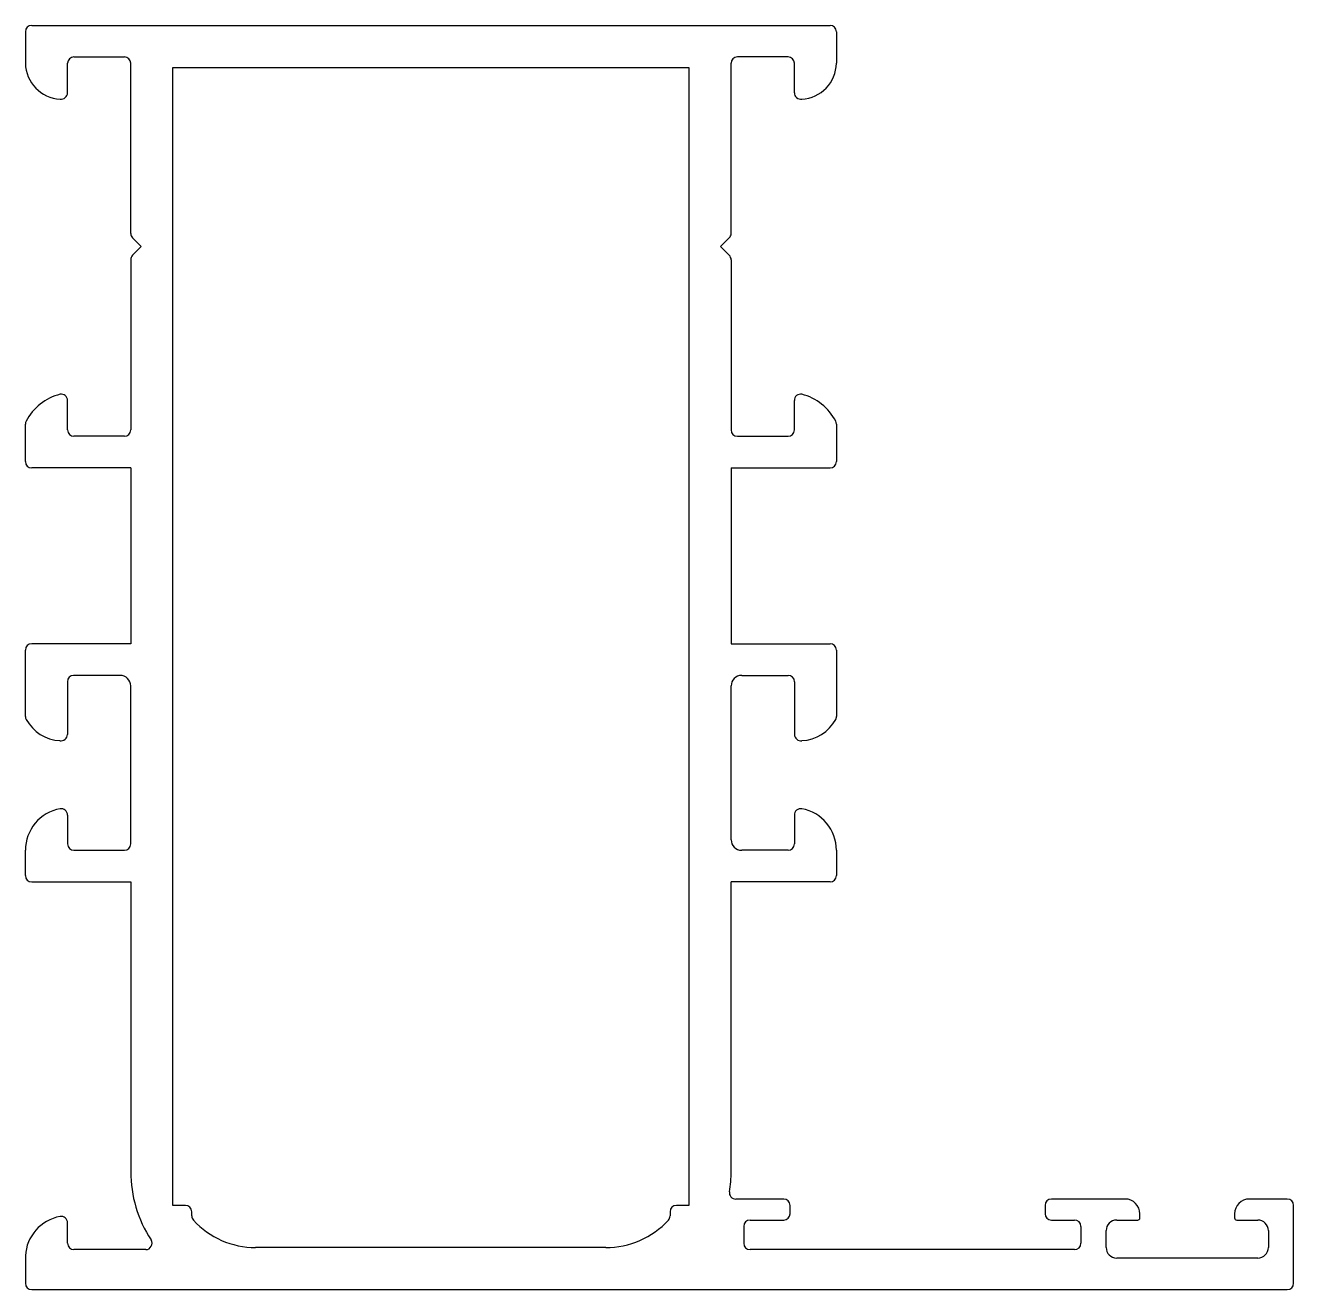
# Model space of a CAD drawing. Extents: x 2000.8 to 2061, y 1569 to 1629.
import ezdxf

# ---------------------------------------------------------------- set-up
doc = ezdxf.new("R2010")
doc.units = 0
doc.layers.get('0').update_dxf_attribs({"linetype": 'CONTINUOUS'})

msp = doc.modelspace()

# ---------------------------------------------------------------- linework, layer by layer
at = {"color": 0}
for p, q in [((2001.122, 1629.017), (2039.022, 1629.017)), ((2000.822, 1628.717), (2000.822, 1627.217)), ((2039.322, 1628.717), (2039.322, 1627.217)), ((2002.822, 1625.817), (2002.822, 1627.217)), ((2003.122, 1627.517), (2005.522, 1627.517)), ((2005.822, 1619.142), (2005.822, 1627.217)), ((2034.322, 1619.142), (2034.322, 1627.217)), ((2037.022, 1627.517), (2034.622, 1627.517)), ((2037.322, 1625.817), (2037.322, 1627.217)), ((2007.822, 1573.017), (2007.822, 1627.017)), ((2007.822, 1627.017), (2032.322, 1627.017)), ((2032.322, 1627.017), (2032.322, 1573.017)), ((2005.91, 1618.929), (2006.322, 1618.517)), ((2034.234, 1618.929), (2033.822, 1618.517)), ((2006.322, 1618.517), (2005.91, 1618.105)), ((2033.822, 1618.517), (2034.234, 1618.105)), ((2005.822, 1617.893), (2005.822, 1609.817)), ((2034.322, 1617.893), (2034.322, 1609.817)), ((2002.822, 1609.817), (2002.822, 1611.217)), ((2037.322, 1609.817), (2037.322, 1611.217)), ((2000.822, 1608.317), (2000.822, 1610.093)), ((2039.322, 1610.093), (2039.322, 1608.317)), ((2005.522, 1609.517), (2003.122, 1609.517)), ((2034.622, 1609.517), (2037.022, 1609.517)), ((2005.822, 1608.017), (2001.122, 1608.017)), ((2005.822, 1608.017), (2005.822, 1599.669)), ((2034.322, 1608.017), (2034.322, 1599.669)), ((2034.322, 1608.017), (2039.022, 1608.017)), ((2005.822, 1599.669), (2001.122, 1599.669)), ((2034.322, 1599.669), (2039.022, 1599.669)), ((2000.822, 1596.22), (2000.822, 1599.369)), ((2039.322, 1599.369), (2039.322, 1596.22)), ((2002.814, 1597.869), (2002.814, 1595.367)), ((2005.322, 1598.169), (2003.114, 1598.169)), ((2034.822, 1598.169), (2037.03, 1598.169)), ((2037.33, 1597.869), (2037.33, 1595.367)), ((2005.822, 1590.169), (2005.822, 1597.669)), ((2034.322, 1590.369), (2034.322, 1597.669)), ((2002.822, 1591.542), (2002.822, 1590.169)), ((2037.322, 1591.542), (2037.322, 1590.169)), ((2000.822, 1588.669), (2000.822, 1589.869)), ((2003.122, 1589.869), (2005.522, 1589.869)), ((2037.022, 1589.869), (2034.822, 1589.869)), ((2039.322, 1589.869), (2039.322, 1588.669)), ((2001.122, 1588.369), (2005.822, 1588.369)), ((2005.822, 1588.369), (2005.822, 1574.62)), ((2034.322, 1574.62), (2034.322, 1588.369)), ((2039.022, 1588.369), (2034.322, 1588.369)), ((2036.822, 1573.32), (2034.541, 1573.32)), ((2053.022, 1573.32), (2049.522, 1573.32)), ((2060.722, 1573.32), (2058.922, 1573.32)), ((2008.422, 1573.017), (2007.822, 1573.017)), ((2008.722, 1572.518), (2008.722, 1572.717)), ((2031.422, 1572.717), (2031.422, 1572.518)), ((2032.322, 1573.017), (2031.722, 1573.017)), ((2037.122, 1572.62), (2037.122, 1573.02)), ((2049.222, 1573.02), (2049.222, 1572.62)), ((2053.722, 1572.42), (2053.722, 1572.62)), ((2058.222, 1572.62), (2058.222, 1572.42)), ((2061.022, 1569.32), (2061.022, 1573.02)), ((2002.822, 1571.22), (2002.822, 1572.193)), ((2034.922, 1572.02), (2034.922, 1571.22)), ((2035.222, 1572.32), (2036.822, 1572.32)), ((2049.522, 1572.32), (2050.622, 1572.32)), ((2050.922, 1572.02), (2050.922, 1571.22)), ((2052.622, 1572.32), (2053.622, 1572.32)), ((2058.322, 1572.32), (2059.322, 1572.32)), ((2052.122, 1571.02), (2052.122, 1571.82)), ((2059.822, 1571.82), (2059.822, 1571.02)), ((2000.822, 1570.62), (2000.822, 1569.32)), ((2006.537, 1570.92), (2003.122, 1570.92)), ((2028.371, 1571.02), (2011.747, 1571.02)), ((2050.622, 1570.92), (2035.222, 1570.92)), ((2059.322, 1570.52), (2052.622, 1570.52)), ((2001.122, 1569.02), (2060.722, 1569.02))]:
    msp.add_line(p, q, dxfattribs=at)
for centre, radius, start, end in [((2001.122, 1628.717), 0.3, 90, 180), ((2039.022, 1628.717), 0.3, 0, 90), ((2002.553, 1627.251), 1.731, 181.1281, 267.21836), ((2003.122, 1627.217), 0.3, 90, 180), ((2005.522, 1627.217), 0.3, 360, 90), ((2034.622, 1627.217), 0.3, 90, 180), ((2037.022, 1627.217), 0.3, 360, 90), ((2037.591, 1627.251), 1.731, 272.78164, 358.8719), ((2002.522, 1625.817), 0.3, 259.83575, 0), ((2037.622, 1625.817), 0.3, 180, 280.16425), ((2006.122, 1619.142), 0.3, 180, 225), ((2034.022, 1619.142), 0.3, 315, 0), ((2006.122, 1617.893), 0.3, 135, 180), ((2034.022, 1617.893), 0.3, 0, 45), ((2003.106, 1609.053), 2.54, 104.53453, 152.35163), ((2002.524, 1611.219), 0.298, 359.57284, 100.59141), ((2037.62, 1611.219), 0.298, 79.40859, 180.42716), ((2037.037, 1609.053), 2.54, 27.64837, 75.46547), ((2001.122, 1610.093), 0.3, 152.35163, 180), ((2003.122, 1609.817), 0.3, 180, 270), ((2005.522, 1609.817), 0.3, 270, 0), ((2034.622, 1609.817), 0.3, 180, 270), ((2037.022, 1609.817), 0.3, 270, 0), ((2039.022, 1610.093), 0.3, 0, 27.64837), ((2001.122, 1608.317), 0.3, 180, 270), ((2039.022, 1608.317), 0.3, 270, 0), ((2001.122, 1599.369), 0.3, 90, 180), ((2039.022, 1599.369), 0.3, 0, 90), ((2003.114, 1597.869), 0.3, 90, 180), ((2005.322, 1597.669), 0.5, 360, 90), ((2034.822, 1597.669), 0.5, 90, 180), ((2037.03, 1597.869), 0.3, 0, 90), ((2001.122, 1596.22), 0.3, 180, 209.03939), ((2002.569, 1597.024), 1.955, 209.03939, 266.82923), ((2037.575, 1597.024), 1.955, 273.17077, 330.96061), ((2039.022, 1596.22), 0.3, 330.96061, 0), ((2002.514, 1595.367), 0.3, 259.82391, 0.01184), ((2037.63, 1595.367), 0.3, 179.98816, 280.17609), ((2002.822, 1589.869), 2, 100.16425, 180), ((2002.522, 1591.542), 0.3, 360, 100.16425), ((2037.622, 1591.542), 0.3, 79.83575, 180), ((2037.322, 1589.869), 2, 0, 79.83575), ((2003.122, 1590.169), 0.3, 180, 270), ((2005.522, 1590.169), 0.3, 270, 0), ((2034.822, 1590.369), 0.5, 180, 270), ((2037.022, 1590.169), 0.3, 270, 0), ((2001.122, 1588.669), 0.3, 180, 270), ((2039.022, 1588.669), 0.3, 270, 0), ((2011.722, 1574.62), 5.9, 180, 213.25643), ((2028.422, 1574.62), 5.9, 350.7182, 0), ((2034.541, 1573.62), 0.3, 170.7182, 270), ((2036.822, 1573.02), 0.3, 0, 90), ((2049.522, 1573.02), 0.3, 90, 180), ((2053.022, 1572.62), 0.7, 0, 90), ((2058.922, 1572.62), 0.7, 90, 180), ((2060.722, 1573.02), 0.3, 0, 90), ((2002.824, 1570.516), 2.005, 100.19883, 177.01054), ((2002.522, 1572.193), 0.3, 360, 100.19883), ((2008.422, 1572.717), 0.3, 0, 90), ((2009.022, 1572.518), 0.3, 180, 222.559), ((2031.122, 1572.518), 0.3, 317.44149, 360), ((2031.722, 1572.717), 0.3, 90, 180), ((2036.822, 1572.62), 0.3, 270, 0), ((2049.522, 1572.62), 0.3, 180, 270), ((2011.747, 1575.02), 4, 222.559, 270), ((2028.396, 1575.02), 4, 269.63573, 317.44149), ((2035.222, 1572.02), 0.3, 90, 180), ((2050.622, 1572.02), 0.3, 0, 90), ((2052.622, 1571.82), 0.5, 90, 180), ((2053.622, 1572.42), 0.1, 270, 0), ((2058.322, 1572.42), 0.1, 180, 270), ((2059.322, 1571.82), 0.5, 0, 90), ((2003.122, 1571.22), 0.3, 180, 270), ((2006.537, 1571.22), 0.3, 270, 33.25643), ((2035.222, 1571.22), 0.3, 180, 270), ((2050.622, 1571.22), 0.3, 270, 0), ((2052.622, 1571.02), 0.5, 180, 270), ((2059.322, 1571.02), 0.5, 270, 0), ((2001.122, 1569.32), 0.3, 180, 270), ((2060.722, 1569.32), 0.3, 270, 0)]:
    msp.add_arc(centre, radius, start, end, dxfattribs=at)

doc.saveas('drawing.dxf')
